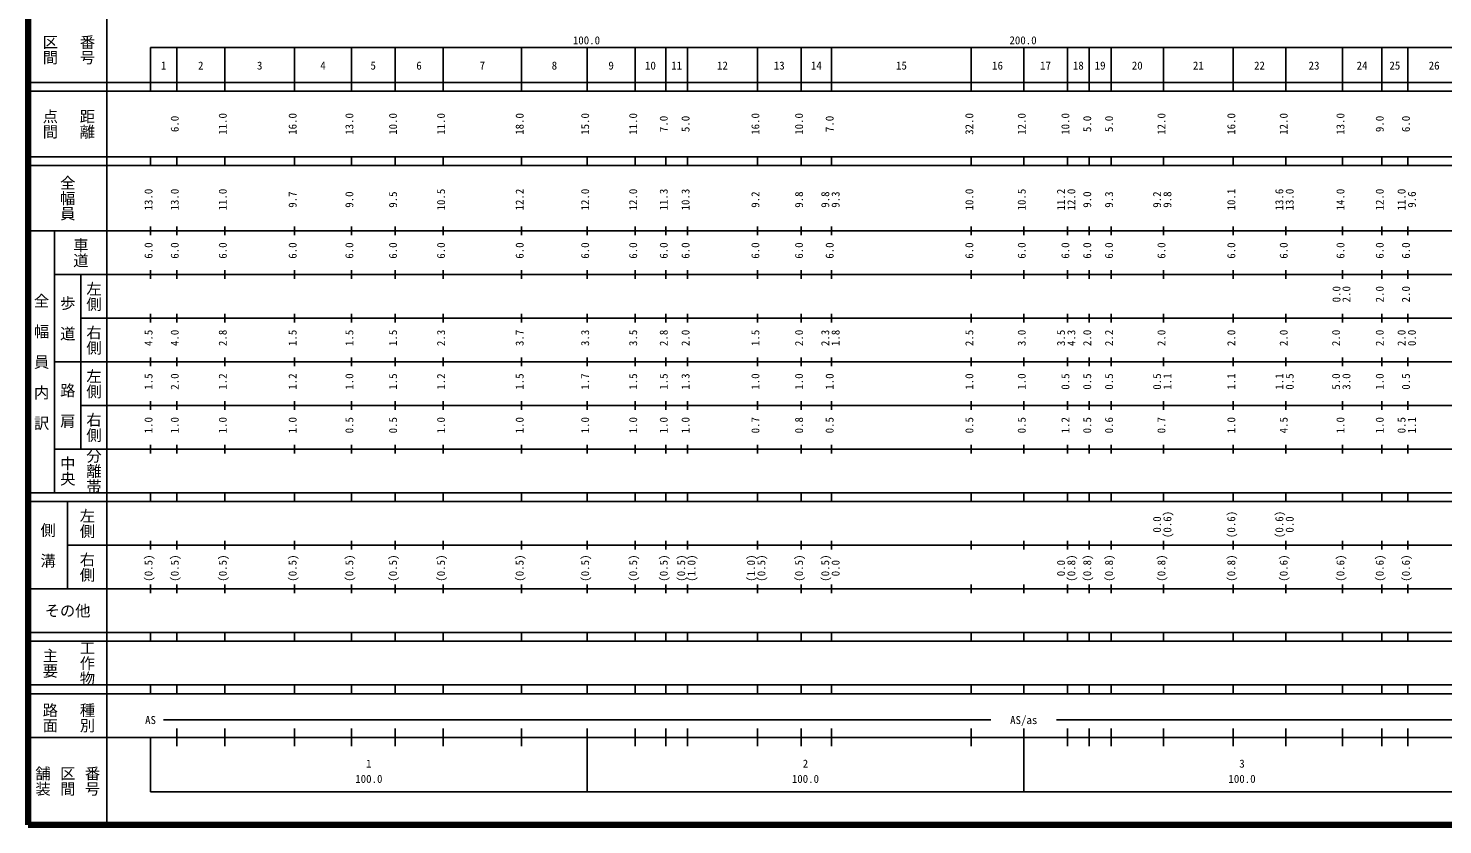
# Model space of a CAD drawing. Units: millimetres on the paper, enlarged 1000 times. Extents: x 40000 to 680000, y 20000 to 380000.
# Drawn here: x 40000 to 363968, y 20000 to 202409 of the extents above; entities that cross this region are included whole.
import ezdxf
from ezdxf.enums import TextEntityAlignment as Align

# ---------------------------------------------------------------- set-up
doc = ezdxf.new("R2010")
doc.units = ezdxf.units.MM
doc.header["$LTSCALE"] = 1000
doc.layers.add('M-TTL', color=2, linetype='Continuous', lineweight=140)
doc.layers.add('M-TTL-BAND', color=7, linetype='Continuous', lineweight=25)
doc.styles.add('@ＭＳ ゴシック', font='')
doc.styles.add('ＭＳ ゴシック', font='')
doc.styles.get('@ＭＳ ゴシック').set_extended_font_data('@MS Gothic')
doc.styles.get('ＭＳ ゴシック').set_extended_font_data('MS Gothic')

msp = doc.modelspace()

# ---------------------------------------------------------------- linework, layer by layer
at = {"layer": 'M-TTL'}
for p, q in [((40000, 380000), (40000, 20000)), ((40000, 20000), (680000, 20000))]:
    msp.add_line(p, q, dxfattribs=at)
at = {"layer": 'M-TTL-BAND'}
for p, q in [((58000, 370000), (58000, 20000)), ((68000, 198000), (579000, 198000)), ((68000, 198000), (68000, 188000)), ((74000, 188000), (74000, 198000)), ((85000, 188000), (85000, 198000)), ((101000, 188000), (101000, 198000)), ((114000, 188000), (114000, 198000)), ((124000, 188000), (124000, 198000)), ((135000, 188000), (135000, 198000)), ((153000, 188000), (153000, 198000)), ((168000, 188000), (168000, 198000)), ((179000, 188000), (179000, 198000)), ((186000, 188000), (186000, 198000)), ((191000, 188000), (191000, 198000)), ((207000, 188000), (207000, 198000)), ((217000, 188000), (217000, 198000)), ((224000, 188000), (224000, 198000)), ((256000, 188000), (256000, 198000)), ((268000, 188000), (268000, 198000)), ((278000, 188000), (278000, 198000)), ((283000, 188000), (283000, 198000)), ((288000, 188000), (288000, 198000)), ((300000, 188000), (300000, 198000)), ((316000, 188000), (316000, 198000)), ((328000, 188000), (328000, 198000)), ((341000, 188000), (341000, 198000)), ((350000, 188000), (350000, 198000)), ((356000, 188000), (356000, 198000)), ((40000, 190000), (579000, 190000)), ((40000, 188000), (579000, 188000)), ((40000, 173000), (579000, 173000)), ((68000, 171000), (68000, 173000)), ((74000, 171000), (74000, 173000)), ((85000, 171000), (85000, 173000)), ((101000, 171000), (101000, 173000)), ((114000, 171000), (114000, 173000)), ((124000, 171000), (124000, 173000)), ((135000, 171000), (135000, 173000)), ((153000, 171000), (153000, 173000)), ((168000, 171000), (168000, 173000)), ((179000, 171000), (179000, 173000)), ((186000, 171000), (186000, 173000)), ((191000, 171000), (191000, 173000)), ((207000, 171000), (207000, 173000)), ((217000, 171000), (217000, 173000)), ((224000, 171000), (224000, 173000)), ((256000, 171000), (256000, 173000)), ((268000, 171000), (268000, 173000)), ((278000, 171000), (278000, 173000)), ((283000, 171000), (283000, 173000)), ((288000, 171000), (288000, 173000)), ((300000, 171000), (300000, 173000)), ((316000, 171000), (316000, 173000)), ((328000, 171000), (328000, 173000)), ((341000, 171000), (341000, 173000)), ((350000, 171000), (350000, 173000)), ((356000, 171000), (356000, 173000)), ((40000, 171000), (579000, 171000)), ((40000, 156000), (579000, 156000)), ((46000, 96000), (46000, 156000)), ((68000, 155000), (68000, 157000)), ((74000, 155000), (74000, 157000)), ((85000, 155000), (85000, 157000)), ((101000, 155000), (101000, 157000)), ((114000, 155000), (114000, 157000)), ((124000, 155000), (124000, 157000)), ((135000, 155000), (135000, 157000)), ((153000, 155000), (153000, 157000)), ((168000, 155000), (168000, 157000)), ((179000, 155000), (179000, 157000)), ((186000, 155000), (186000, 157000)), ((191000, 155000), (191000, 157000)), ((207000, 155000), (207000, 157000)), ((217000, 155000), (217000, 157000)), ((224000, 155000), (224000, 157000)), ((256000, 155000), (256000, 157000)), ((268000, 155000), (268000, 157000)), ((278000, 155000), (278000, 157000)), ((283000, 155000), (283000, 157000)), ((288000, 155000), (288000, 157000)), ((300000, 155000), (300000, 157000)), ((316000, 155000), (316000, 157000)), ((328000, 155000), (328000, 157000)), ((341000, 155000), (341000, 157000)), ((350000, 155000), (350000, 157000)), ((356000, 155000), (356000, 157000)), ((46000, 146000), (579000, 146000)), ((52000, 146000), (52000, 106000)), ((68000, 145000), (68000, 147000)), ((74000, 145000), (74000, 147000)), ((85000, 145000), (85000, 147000)), ((101000, 145000), (101000, 147000)), ((114000, 145000), (114000, 147000)), ((124000, 145000), (124000, 147000)), ((135000, 145000), (135000, 147000)), ((153000, 145000), (153000, 147000)), ((168000, 145000), (168000, 147000)), ((179000, 145000), (179000, 147000)), ((186000, 145000), (186000, 147000)), ((191000, 145000), (191000, 147000)), ((207000, 145000), (207000, 147000)), ((217000, 145000), (217000, 147000)), ((224000, 145000), (224000, 147000)), ((256000, 145000), (256000, 147000)), ((268000, 145000), (268000, 147000)), ((278000, 145000), (278000, 147000)), ((283000, 145000), (283000, 147000)), ((288000, 145000), (288000, 147000)), ((300000, 145000), (300000, 147000)), ((316000, 145000), (316000, 147000)), ((328000, 145000), (328000, 147000)), ((341000, 145000), (341000, 147000)), ((350000, 145000), (350000, 147000)), ((356000, 145000), (356000, 147000)), ((68000, 135000), (68000, 137000)), ((74000, 135000), (74000, 137000)), ((85000, 135000), (85000, 137000)), ((101000, 135000), (101000, 137000)), ((114000, 135000), (114000, 137000)), ((124000, 135000), (124000, 137000)), ((135000, 135000), (135000, 137000)), ((153000, 135000), (153000, 137000)), ((168000, 135000), (168000, 137000)), ((179000, 135000), (179000, 137000)), ((186000, 135000), (186000, 137000)), ((191000, 135000), (191000, 137000)), ((207000, 135000), (207000, 137000)), ((217000, 135000), (217000, 137000)), ((224000, 135000), (224000, 137000)), ((256000, 135000), (256000, 137000)), ((268000, 135000), (268000, 137000)), ((278000, 135000), (278000, 137000)), ((283000, 135000), (283000, 137000)), ((288000, 135000), (288000, 137000)), ((300000, 135000), (300000, 137000)), ((316000, 135000), (316000, 137000)), ((328000, 135000), (328000, 137000)), ((341000, 135000), (341000, 137000)), ((350000, 135000), (350000, 137000)), ((356000, 135000), (356000, 137000)), ((52000, 136000), (579000, 136000)), ((68000, 125000), (68000, 127000)), ((74000, 125000), (74000, 127000)), ((85000, 125000), (85000, 127000)), ((101000, 125000), (101000, 127000)), ((114000, 125000), (114000, 127000)), ((124000, 125000), (124000, 127000)), ((135000, 125000), (135000, 127000)), ((153000, 125000), (153000, 127000)), ((168000, 125000), (168000, 127000)), ((179000, 125000), (179000, 127000)), ((186000, 125000), (186000, 127000)), ((191000, 125000), (191000, 127000)), ((207000, 125000), (207000, 127000)), ((217000, 125000), (217000, 127000)), ((224000, 125000), (224000, 127000)), ((256000, 125000), (256000, 127000)), ((268000, 125000), (268000, 127000)), ((278000, 125000), (278000, 127000)), ((283000, 125000), (283000, 127000)), ((288000, 125000), (288000, 127000)), ((300000, 125000), (300000, 127000)), ((316000, 125000), (316000, 127000)), ((328000, 125000), (328000, 127000)), ((341000, 125000), (341000, 127000)), ((350000, 125000), (350000, 127000)), ((356000, 125000), (356000, 127000)), ((46000, 126000), (579000, 126000)), ((68000, 115000), (68000, 117000)), ((74000, 115000), (74000, 117000)), ((85000, 115000), (85000, 117000)), ((101000, 115000), (101000, 117000)), ((114000, 115000), (114000, 117000)), ((124000, 115000), (124000, 117000)), ((135000, 115000), (135000, 117000)), ((153000, 115000), (153000, 117000)), ((168000, 115000), (168000, 117000)), ((179000, 115000), (179000, 117000)), ((186000, 115000), (186000, 117000)), ((191000, 115000), (191000, 117000)), ((207000, 115000), (207000, 117000)), ((217000, 115000), (217000, 117000)), ((224000, 115000), (224000, 117000)), ((256000, 115000), (256000, 117000)), ((268000, 115000), (268000, 117000)), ((278000, 115000), (278000, 117000)), ((283000, 115000), (283000, 117000)), ((288000, 115000), (288000, 117000)), ((300000, 115000), (300000, 117000)), ((316000, 115000), (316000, 117000)), ((328000, 115000), (328000, 117000)), ((341000, 115000), (341000, 117000)), ((350000, 115000), (350000, 117000)), ((356000, 115000), (356000, 117000)), ((52000, 116000), (579000, 116000)), ((68000, 105000), (68000, 107000)), ((74000, 105000), (74000, 107000)), ((85000, 105000), (85000, 107000)), ((101000, 105000), (101000, 107000)), ((114000, 105000), (114000, 107000)), ((124000, 105000), (124000, 107000)), ((135000, 105000), (135000, 107000)), ((153000, 105000), (153000, 107000)), ((168000, 105000), (168000, 107000)), ((179000, 105000), (179000, 107000)), ((186000, 105000), (186000, 107000)), ((191000, 105000), (191000, 107000)), ((207000, 105000), (207000, 107000)), ((217000, 105000), (217000, 107000)), ((224000, 105000), (224000, 107000)), ((256000, 105000), (256000, 107000)), ((268000, 105000), (268000, 107000)), ((278000, 105000), (278000, 107000)), ((283000, 105000), (283000, 107000)), ((288000, 105000), (288000, 107000)), ((300000, 105000), (300000, 107000)), ((316000, 105000), (316000, 107000)), ((328000, 105000), (328000, 107000)), ((341000, 105000), (341000, 107000)), ((350000, 105000), (350000, 107000)), ((356000, 105000), (356000, 107000)), ((46000, 106000), (579000, 106000)), ((40000, 96000), (579000, 96000)), ((40000, 94000), (579000, 94000)), ((49000, 94000), (49000, 74000)), ((68000, 94000), (68000, 96000)), ((74000, 94000), (74000, 96000)), ((85000, 94000), (85000, 96000)), ((101000, 94000), (101000, 96000)), ((114000, 94000), (114000, 96000)), ((124000, 94000), (124000, 96000)), ((135000, 94000), (135000, 96000)), ((153000, 94000), (153000, 96000)), ((168000, 94000), (168000, 96000)), ((179000, 94000), (179000, 96000)), ((186000, 94000), (186000, 96000)), ((191000, 94000), (191000, 96000)), ((207000, 94000), (207000, 96000)), ((217000, 94000), (217000, 96000)), ((224000, 94000), (224000, 96000)), ((256000, 94000), (256000, 96000)), ((268000, 94000), (268000, 96000)), ((278000, 94000), (278000, 96000)), ((283000, 94000), (283000, 96000)), ((288000, 94000), (288000, 96000)), ((300000, 94000), (300000, 96000)), ((316000, 94000), (316000, 96000)), ((328000, 94000), (328000, 96000)), ((341000, 94000), (341000, 96000)), ((350000, 94000), (350000, 96000)), ((356000, 94000), (356000, 96000)), ((68000, 83000), (68000, 85000)), ((74000, 83000), (74000, 85000)), ((85000, 83000), (85000, 85000)), ((101000, 83000), (101000, 85000)), ((114000, 83000), (114000, 85000)), ((124000, 83000), (124000, 85000)), ((135000, 83000), (135000, 85000)), ((153000, 83000), (153000, 85000)), ((168000, 83000), (168000, 85000)), ((179000, 83000), (179000, 85000)), ((186000, 83000), (186000, 85000)), ((191000, 83000), (191000, 85000)), ((207000, 83000), (207000, 85000)), ((217000, 83000), (217000, 85000)), ((224000, 83000), (224000, 85000)), ((256000, 83000), (256000, 85000)), ((268000, 83000), (268000, 85000)), ((278000, 83000), (278000, 85000)), ((283000, 83000), (283000, 85000)), ((288000, 83000), (288000, 85000)), ((300000, 83000), (300000, 85000)), ((316000, 83000), (316000, 85000)), ((328000, 83000), (328000, 85000)), ((341000, 83000), (341000, 85000)), ((350000, 83000), (350000, 85000)), ((356000, 83000), (356000, 85000)), ((49000, 84000), (579000, 84000)), ((68000, 73000), (68000, 75000)), ((74000, 73000), (74000, 75000)), ((85000, 73000), (85000, 75000)), ((101000, 73000), (101000, 75000)), ((114000, 73000), (114000, 75000)), ((124000, 73000), (124000, 75000)), ((135000, 73000), (135000, 75000)), ((153000, 73000), (153000, 75000)), ((168000, 73000), (168000, 75000)), ((179000, 73000), (179000, 75000)), ((186000, 73000), (186000, 75000)), ((191000, 73000), (191000, 75000)), ((207000, 73000), (207000, 75000)), ((217000, 73000), (217000, 75000)), ((224000, 73000), (224000, 75000)), ((256000, 73000), (256000, 75000)), ((268000, 73000), (268000, 75000)), ((278000, 73000), (278000, 75000)), ((283000, 73000), (283000, 75000)), ((288000, 73000), (288000, 75000)), ((300000, 73000), (300000, 75000)), ((316000, 73000), (316000, 75000)), ((328000, 73000), (328000, 75000)), ((341000, 73000), (341000, 75000)), ((350000, 73000), (350000, 75000)), ((356000, 73000), (356000, 75000)), ((40000, 74000), (579000, 74000)), ((40000, 64000), (579000, 64000)), ((40000, 62000), (579000, 62000)), ((68000, 62000), (68000, 64000)), ((74000, 62000), (74000, 64000)), ((85000, 62000), (85000, 64000)), ((101000, 62000), (101000, 64000)), ((114000, 62000), (114000, 64000)), ((124000, 62000), (124000, 64000)), ((135000, 62000), (135000, 64000)), ((153000, 62000), (153000, 64000)), ((168000, 62000), (168000, 64000)), ((179000, 62000), (179000, 64000)), ((186000, 62000), (186000, 64000)), ((191000, 62000), (191000, 64000)), ((207000, 62000), (207000, 64000)), ((217000, 62000), (217000, 64000)), ((224000, 62000), (224000, 64000)), ((256000, 62000), (256000, 64000)), ((268000, 62000), (268000, 64000)), ((278000, 62000), (278000, 64000)), ((283000, 62000), (283000, 64000)), ((288000, 62000), (288000, 64000)), ((300000, 62000), (300000, 64000)), ((316000, 62000), (316000, 64000)), ((328000, 62000), (328000, 64000)), ((341000, 62000), (341000, 64000)), ((350000, 62000), (350000, 64000)), ((356000, 62000), (356000, 64000)), ((40000, 52000), (579000, 52000)), ((68000, 50000), (68000, 52000)), ((74000, 50000), (74000, 52000)), ((85000, 50000), (85000, 52000)), ((101000, 50000), (101000, 52000)), ((114000, 50000), (114000, 52000)), ((124000, 50000), (124000, 52000)), ((135000, 50000), (135000, 52000)), ((153000, 50000), (153000, 52000)), ((168000, 50000), (168000, 52000)), ((179000, 50000), (179000, 52000)), ((186000, 50000), (186000, 52000)), ((191000, 50000), (191000, 52000)), ((207000, 50000), (207000, 52000)), ((217000, 50000), (217000, 52000)), ((224000, 50000), (224000, 52000)), ((256000, 50000), (256000, 52000)), ((268000, 50000), (268000, 52000)), ((278000, 50000), (278000, 52000)), ((283000, 50000), (283000, 52000)), ((288000, 50000), (288000, 52000)), ((300000, 50000), (300000, 52000)), ((316000, 50000), (316000, 52000)), ((328000, 50000), (328000, 52000)), ((341000, 50000), (341000, 52000)), ((350000, 50000), (350000, 52000)), ((356000, 50000), (356000, 52000)), ((40000, 50000), (579000, 50000)), ((71000, 44000), (260500, 44000)), ((275500, 44000), (560000, 44000)), ((40000, 40000), (579000, 40000)), ((68000, 40000), (68000, 27500)), ((74000, 38000), (74000, 42000)), ((85000, 38000), (85000, 42000)), ((101000, 38000), (101000, 42000)), ((114000, 38000), (114000, 42000)), ((124000, 38000), (124000, 42000)), ((135000, 38000), (135000, 42000)), ((153000, 38000), (153000, 42000)), ((168000, 27500), (168000, 42000)), ((179000, 38000), (179000, 42000)), ((186000, 38000), (186000, 42000)), ((191000, 38000), (191000, 42000)), ((207000, 38000), (207000, 42000)), ((217000, 38000), (217000, 42000)), ((224000, 38000), (224000, 42000)), ((256000, 38000), (256000, 42000)), ((268000, 27500), (268000, 42000)), ((278000, 38000), (278000, 42000)), ((283000, 38000), (283000, 42000)), ((288000, 38000), (288000, 42000)), ((300000, 38000), (300000, 42000)), ((316000, 38000), (316000, 42000)), ((328000, 38000), (328000, 42000)), ((341000, 38000), (341000, 42000)), ((350000, 38000), (350000, 42000)), ((356000, 38000), (356000, 42000)), ((68000, 27500), (579000, 27500))]:
    msp.add_line(p, q, dxfattribs=at)

# ---------------------------------------------------------------- texts
at = {"layer": 'M-TTL-BAND', "style": '@ＭＳ ゴシック'}
for s, p in [('区間', (45000, 197500)), ('番号', (53500, 197500)), ('点間', (45000, 180500)), ('距離', (53500, 180500)), ('全幅員', (49000, 163500)), ('車道', (52000, 151000)), ('左側', (55000, 141000)), ('全\u3000幅\u3000員\u3000内\u3000訳', (43000, 126000)), ('歩\u3000道', (49000, 136000)), ('右側', (55000, 131000)), ('左側', (55000, 121000)), ('路\u3000肩', (49000, 116000)), ('右側', (55000, 111000)), ('中央', (49000, 101000)), ('分離帯', (55000, 101000)), ('左側', (53500, 89000)), ('側\u3000溝', (44500, 84000)), ('右側', (53500, 79000)), ('工作物', (53500, 57000)), ('主要', (45000, 57000)), ('路面', (45000, 44500)), ('種別', (53500, 44500)), ('舗装', (43333, 30000)), ('区間', (49000, 30000)), ('番号', (54667, 30000))]:
    msp.add_text(s, height=2566, rotation=270, dxfattribs=at).set_placement(p, align=Align.MIDDLE_CENTER)
at = {"layer": 'M-TTL-BAND', "style": 'ＭＳ ゴシック'}
for s, p in [('100.0', (167844, 198195)), ('200.0', (267844, 198195)), ('1', (71000, 192405)), ('2', (79500, 192405)), ('3', (93000, 192405)), ('4', (107500, 192405)), ('5', (119000, 192405)), ('6', (129500, 192405)), ('7', (144000, 192405)), ('8', (160500, 192405)), ('9', (173500, 192405)), ('10', (182500, 192405)), ('11', (188500, 192405)), ('12', (199000, 192405)), ('13', (212000, 192405)), ('14', (220500, 192405)), ('15', (240000, 192405)), ('16', (262000, 192405)), ('17', (273000, 192405)), ('18', (280500, 192405)), ('19', (285500, 192405)), ('20', (294000, 192405)), ('21', (308000, 192405)), ('22', (322000, 192405)), ('23', (334500, 192405)), ('24', (345500, 192405)), ('25', (353000, 192405)), ('26', (362000, 192405)), ('AS', (68000, 42500)), ('AS/as', (268000, 42500)), ('1', (118000, 32523)), ('2', (218000, 32523)), ('3', (318000, 32523)), ('100.0', (118000, 29033)), ('100.0', (218000, 29033)), ('100.0', (318000, 29033))]:
    msp.add_text(s, height=1833, dxfattribs=at).set_placement(p, align=Align.BOTTOM_CENTER)
for s, p in [('6.0', (75000, 180500)), ('11.0', (86000, 180500)), ('16.0', (102000, 180500)), ('13.0', (115000, 180500)), ('10.0', (125000, 180500)), ('11.0', (136000, 180500)), ('18.0', (154000, 180500)), ('15.0', (169000, 180500)), ('11.0', (180000, 180500)), ('7.0', (187000, 180500)), ('5.0', (192000, 180500)), ('16.0', (208000, 180500)), ('10.0', (218000, 180500)), ('7.0', (225000, 180500)), ('32.0', (257000, 180500)), ('12.0', (269000, 180500)), ('10.0', (279000, 180500)), ('5.0', (284000, 180500)), ('5.0', (289000, 180500)), ('12.0', (301000, 180500)), ('16.0', (317000, 180500)), ('12.0', (329000, 180500)), ('13.0', (342000, 180500)), ('9.0', (351000, 180500)), ('6.0', (357000, 180500)), ('13.0', (69000, 163174)), ('13.0', (75000, 163174)), ('11.0', (86000, 163174)), ('10.5', (136000, 163174)), ('12.2', (154000, 163174)), ('12.0', (169000, 163174)), ('12.0', (180000, 163174)), ('11.3', (187000, 163174)), ('10.3', (192000, 163174)), ('10.0', (257000, 163174)), ('10.5', (269000, 163174)), ('11.2', (278000, 163174)), ('12.0', (280370, 163174)), ('10.1', (317000, 163174)), ('13.6', (328000, 163174)), ('13.0', (330370, 163174)), ('14.0', (342000, 163174)), ('12.0', (351000, 163174)), ('11.0', (356000, 163174)), ('9.7', (102000, 163174)), ('9.0', (115000, 163174)), ('9.5', (125000, 163174)), ('9.2', (208000, 163174)), ('9.8', (218000, 163174)), ('9.8', (224000, 163174)), ('9.3', (226370, 163174)), ('9.0', (284000, 163174)), ('9.3', (289000, 163174)), ('9.2', (300000, 163174)), ('9.8', (302370, 163174)), ('9.6', (358370, 163174)), ('6.0', (69000, 151500)), ('6.0', (75000, 151500)), ('6.0', (86000, 151500)), ('6.0', (102000, 151500)), ('6.0', (115000, 151500)), ('6.0', (125000, 151500)), ('6.0', (136000, 151500)), ('6.0', (154000, 151500)), ('6.0', (169000, 151500)), ('6.0', (180000, 151500)), ('6.0', (187000, 151500)), ('6.0', (192000, 151500)), ('6.0', (208000, 151500)), ('6.0', (218000, 151500)), ('6.0', (225000, 151500)), ('6.0', (257000, 151500)), ('6.0', (269000, 151500)), ('6.0', (279000, 151500)), ('6.0', (284000, 151500)), ('6.0', (289000, 151500)), ('6.0', (301000, 151500)), ('6.0', (317000, 151500)), ('6.0', (329000, 151500)), ('6.0', (342000, 151500)), ('6.0', (351000, 151500)), ('6.0', (357000, 151500)), ('0.0', (341092, 141500)), ('2.0', (343370, 141500)), ('2.0', (351000, 141500)), ('2.0', (357000, 141500)), ('4.5', (69000, 131500)), ('4.0', (75000, 131500)), ('2.8', (86000, 131500)), ('1.5', (102000, 131500)), ('1.5', (115000, 131500)), ('1.5', (125000, 131500)), ('2.3', (136000, 131500)), ('3.7', (154000, 131500)), ('3.3', (169000, 131500)), ('3.5', (180000, 131500)), ('2.8', (187000, 131500)), ('2.0', (192000, 131500)), ('1.5', (208000, 131500)), ('2.0', (218000, 131500)), ('2.3', (224000, 131500)), ('1.8', (226370, 131500)), ('2.5', (257000, 131500)), ('3.0', (269000, 131500)), ('3.5', (278000, 131500)), ('4.3', (280370, 131500)), ('2.0', (284000, 131500)), ('2.2', (289000, 131500)), ('2.0', (301000, 131500)), ('2.0', (317000, 131500)), ('2.0', (329000, 131500)), ('2.0', (341000, 131500)), ('2.0', (351000, 131500)), ('2.0', (356000, 131500)), ('0.0', (358370, 131500)), ('1.5', (69000, 121500)), ('2.0', (75000, 121500)), ('1.2', (86000, 121500)), ('1.2', (102000, 121500)), ('1.0', (115000, 121500)), ('1.5', (125000, 121500)), ('1.2', (136000, 121500)), ('1.5', (154000, 121500)), ('1.7', (169000, 121500)), ('1.5', (180000, 121500)), ('1.5', (187000, 121500)), ('1.3', (192000, 121500)), ('1.0', (208000, 121500)), ('1.0', (218000, 121500)), ('1.0', (225000, 121500)), ('1.0', (257000, 121500)), ('1.0', (269000, 121500)), ('0.5', (279000, 121500)), ('0.5', (284000, 121500)), ('0.5', (289000, 121500)), ('0.5', (300000, 121500)), ('1.1', (302370, 121500)), ('1.1', (317000, 121500)), ('1.1', (328000, 121500)), ('0.5', (330370, 121500)), ('5.0', (341000, 121500)), ('3.0', (343370, 121500)), ('1.0', (351000, 121500)), ('0.5', (357000, 121500)), ('1.0', (69000, 111500)), ('1.0', (75000, 111500)), ('1.0', (86000, 111500)), ('1.0', (102000, 111500)), ('0.5', (115000, 111500)), ('0.5', (125000, 111500)), ('1.0', (136000, 111500)), ('1.0', (154000, 111500)), ('1.0', (169000, 111500)), ('1.0', (180000, 111500)), ('1.0', (187000, 111500)), ('1.0', (192000, 111500)), ('0.7', (208000, 111500)), ('0.8', (218000, 111500)), ('0.5', (225000, 111500)), ('0.5', (257000, 111500)), ('0.5', (269000, 111500)), ('1.2', (279000, 111500)), ('0.5', (284000, 111500)), ('0.6', (289000, 111500)), ('0.7', (301000, 111500)), ('1.0', (317000, 111500)), ('4.5', (329000, 111500)), ('1.0', (342000, 111500)), ('1.0', (351000, 111500)), ('0.5', (356000, 111500)), ('1.1', (358370, 111500)), ('(0.6)', (302370, 88764)), ('(0.6)', (317000, 88764)), ('(0.6)', (328000, 88764)), ('0.0', (300000, 88764)), ('0.0', (330370, 88764)), ('(0.5)', (69000, 78764)), ('(0.5)', (75000, 78764)), ('(0.5)', (86000, 78764)), ('(0.5)', (102000, 78764)), ('(0.5)', (115000, 78764)), ('(0.5)', (125000, 78764)), ('(0.5)', (136000, 78764)), ('(0.5)', (154000, 78764)), ('(0.5)', (169000, 78764)), ('(0.5)', (180000, 78764)), ('(0.5)', (187000, 78764)), ('(0.5)', (191000, 78764)), ('(1.0)', (193370, 78764)), ('(1.0)', (207000, 78764)), ('(0.5)', (209370, 78764)), ('(0.5)', (218000, 78764)), ('(0.5)', (224000, 78764)), ('(0.8)', (280370, 78764)), ('(0.8)', (284000, 78764)), ('(0.8)', (289000, 78764)), ('(0.8)', (301000, 78764)), ('(0.8)', (317000, 78764)), ('(0.6)', (329000, 78764)), ('(0.6)', (342000, 78764)), ('(0.6)', (351000, 78764)), ('(0.6)', (357000, 78764)), ('0.0', (226370, 78764)), ('0.0', (278000, 78764))]:
    msp.add_text(s, height=1833, rotation=90, dxfattribs=at).set_placement(p, align=Align.BOTTOM_CENTER)
msp.add_text('その他', height=2566, dxfattribs=at).set_placement((49000, 69000), align=Align.MIDDLE_CENTER)

doc.saveas('drawing.dxf')
